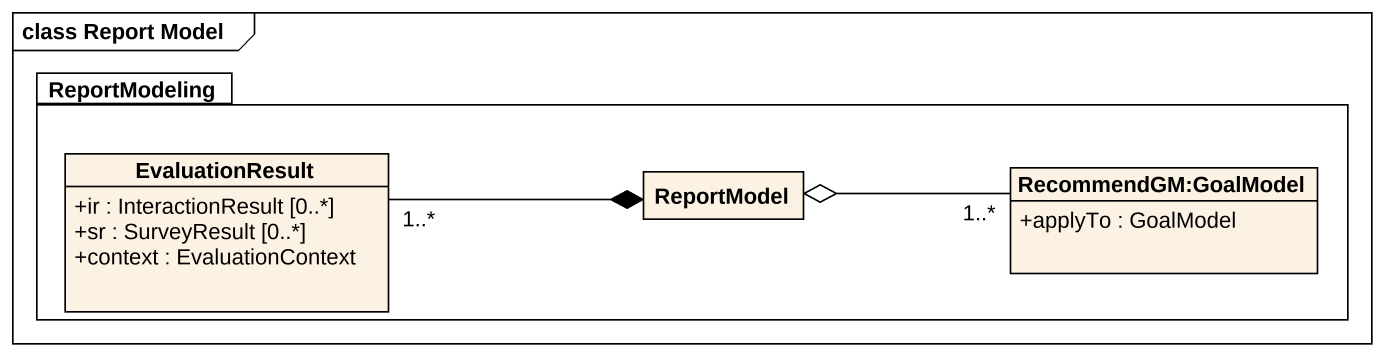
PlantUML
@startuml
mainframe class Report Model
hide circle
hide empty members
skinparam classAttributeIconSize 0
package ReportModeling {
  class EvaluationResult {
    +ir : InteractionResult [0..*]
    +sr : SurveyResult [0..*]
    +context : EvaluationContext
  }
  class ReportModel
  class "RecommendGM:GoalModel" as RecommendGM_GoalModel {
    +applyTo : GoalModel
  }
}
ReportModel *-left- "1..*" EvaluationResult
ReportModel o-right- "1..*" RecommendGM_GoalModel
@enduml
